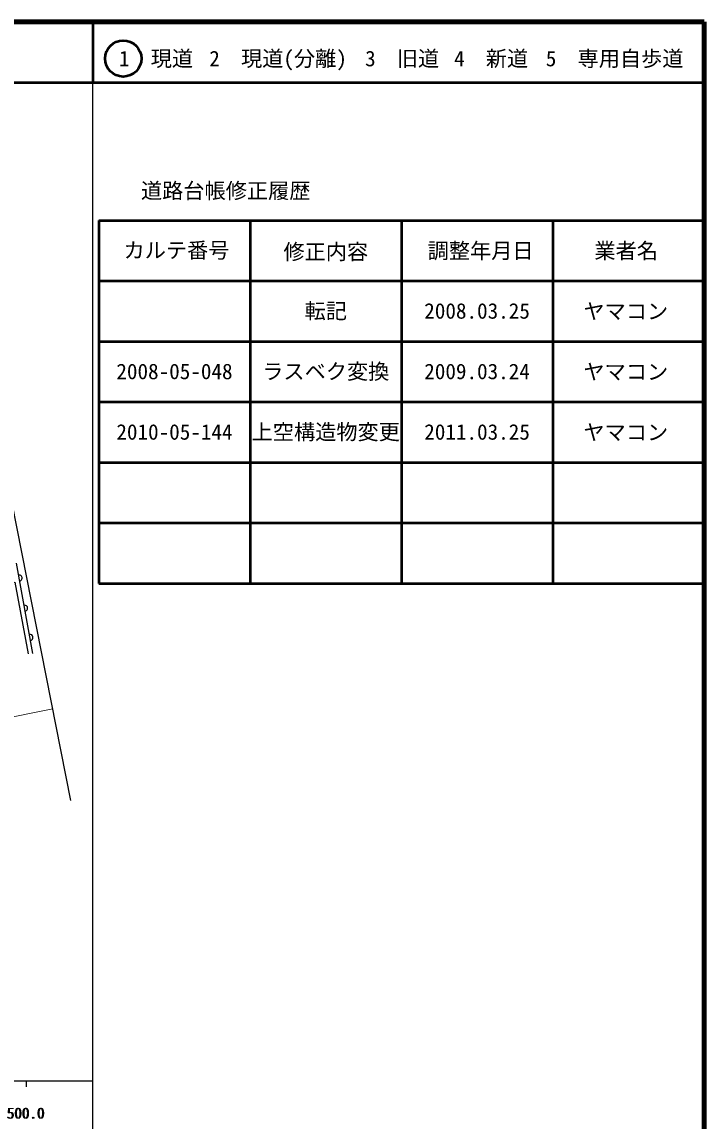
# Model space of a CAD drawing. Units: millimetres at full size, sheet at 1:1000; details may follow other scales. Extents: x 40000 to 680000, y 20000 to 380000.
# Drawn here: x 567304 to 680000, y 198357 to 380000 of the extents above; entities that cross this region are included whole.
import ezdxf
from ezdxf.enums import TextEntityAlignment as Align

# ---------------------------------------------------------------- set-up
doc = ezdxf.new("R2010")
doc.units = ezdxf.units.MM
doc.header["$LTSCALE"] = 1000
for name, color, linetype, lineweight in [('M-BGD', 7, 'Continuous', 25), ('M-BMK-OTRS', 5, 'Continuous', 25), ('M-STR-HTXT', 7, 'Continuous', 13), ('M-TTL', 2, 'Continuous', 140), ('M-TTL-BAND', 7, 'Continuous', 25), ('M-TTL-FRAM', 2, 'Continuous', 50), ('M-TTL-LINE', 7, 'Continuous', 50)]:
    doc.layers.add(name, color=color, linetype=linetype, lineweight=lineweight)
doc.layers.add('M-TTL-TXT', color=7, linetype='Continuous')
doc.styles.add('ＭＳ ゴシック', font='')
doc.styles.get('ＭＳ ゴシック').set_extended_font_data('MS Gothic')

msp = doc.modelspace()

# ---------------------------------------------------------------- linework, layer by layer
at = {"layer": 'M-BGD'}
msp.add_line((569107, 275645), (566382, 290530), dxfattribs=at)
msp.add_lwpolyline([(538983, 270118), (536934, 281063), (549454, 283363), (548759, 287420), (560668, 289580), (561224, 286590), (566104, 287437), (568316, 275550)], dxfattribs=at)
for centre, radius, start, end in [((566837, 288095), 480, 279.32977, 101.42298), ((567773, 283119), 470, 276.33813, 104.41462), ((568604, 278268), 514, 282.94043, 97.81233)]:
    msp.add_arc(centre, radius, start, end, dxfattribs=at)
at = {"layer": 'M-BMK-OTRS'}
msp.add_line((575397, 251334), (558700, 335616), dxfattribs=at)
at = {"layer": 'M-STR-HTXT'}
msp.add_line((503014, 252630), (572396, 266482), dxfattribs=at)
at = {"layer": 'M-TTL'}
for p, q in [((680000, 380000), (40000, 380000)), ((680000, 20000), (680000, 380000))]:
    msp.add_line(p, q, dxfattribs=at)
at = {"layer": 'M-TTL-BAND'}
for p, q in [((579000, 20000), (579000, 370000)), ((40000, 205000), (579000, 205000)), ((568000, 205000), (568000, 204000))]:
    msp.add_line(p, q, dxfattribs=at)
at = {"layer": 'M-TTL-FRAM'}
for p, q in [((580000, 347197), (580000, 287197)), ((580000, 347197), (680000, 347197)), ((580000, 287197), (680000, 287197))]:
    msp.add_line(p, q, dxfattribs=at)
at = {"layer": 'M-TTL-LINE'}
for p, q in [((579000, 380000), (579000, 370000)), ((40000, 370000), (680000, 370000)), ((605000, 347197), (605000, 287197)), ((630000, 347197), (630000, 287197)), ((655000, 347197), (655000, 287197)), ((580000, 337197), (680000, 337197)), ((580000, 327197), (680000, 327197)), ((580000, 317197), (680000, 317197)), ((580000, 307197), (680000, 307197)), ((580000, 297197), (680000, 297197))]:
    msp.add_line(p, q, dxfattribs=at)
msp.add_circle((584031, 373958), 3000, dxfattribs=at)

# ---------------------------------------------------------------- texts
at = {"layer": 'M-TTL-BAND', "style": 'ＭＳ ゴシック'}
for p in [(567844, 198195), (568000, 198195)]:
    msp.add_text('500.0', height=1833, dxfattribs=at).set_placement(p, align=Align.BOTTOM_CENTER)
at = {"layer": 'M-TTL-TXT', "style": 'ＭＳ ゴシック'}
for s, p in [('1\u3000現道', (589448, 373958)), ('2\u3000現道(分離)', (609619, 373958)), ('3\u3000旧道', (630121, 373958)), ('4\u3000新道', (644824, 373958)), ('5\u3000専用自歩道', (665228, 373958)), ('道路台帳修正履歴', (600968, 352113)), ('カルテ番号', (592839, 342277)), ('修正内容', (617509, 342023)), ('調整年月日', (643089, 342197)), ('業者名', (667134, 342197)), ('転記', (617500, 332245)), ('2008.03.25', (642500, 332245)), ('ヤマコン', (667077, 332189)), ('2008-05-048', (592500, 322245)), ('ラスベク変換', (617500, 322245)), ('2009.03.24', (642500, 322245)), ('ヤマコン', (667077, 322189)), ('2010-05-144', (592500, 312245)), ('上空構造物変更', (617500, 312245)), ('2011.03.25', (642500, 312245)), ('ヤマコン', (667077, 312189))]:
    msp.add_text(s, height=2566, dxfattribs=at).set_placement(p, align=Align.MIDDLE_CENTER)

doc.saveas('drawing.dxf')
